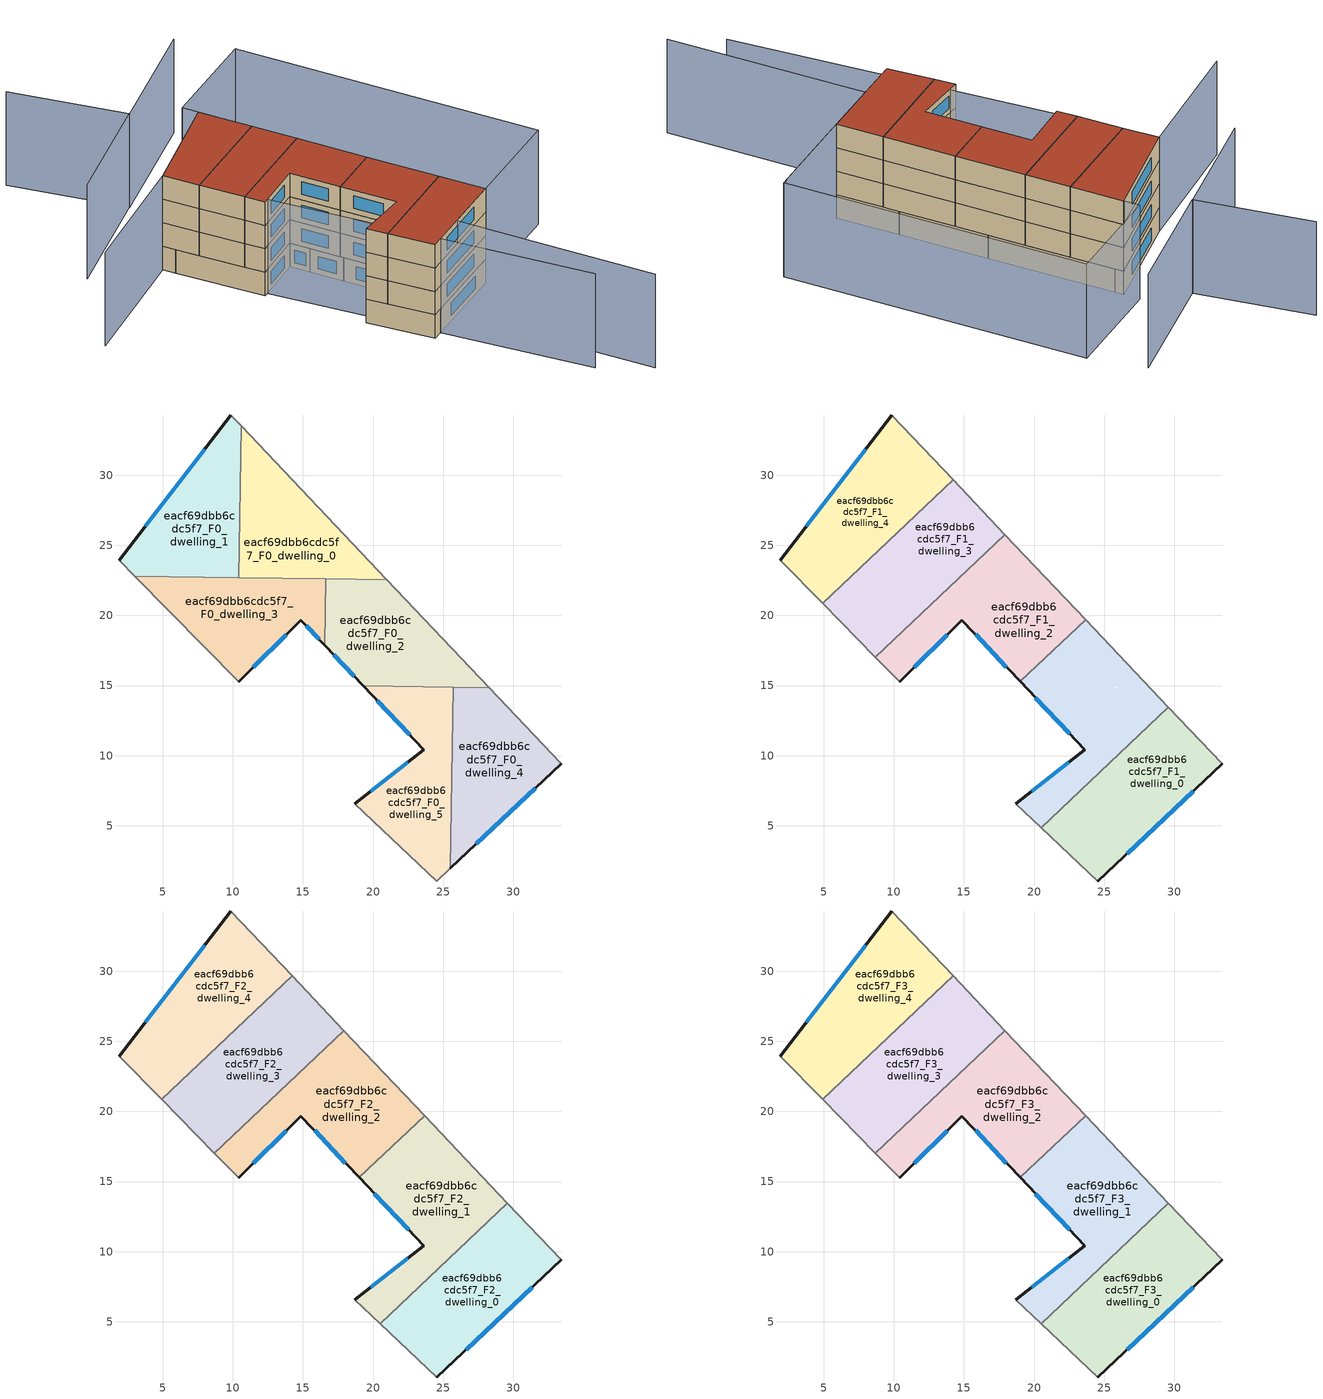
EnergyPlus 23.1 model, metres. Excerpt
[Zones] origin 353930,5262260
eacf69dbb6cdc5f7_F0_dwelling_0
 floor ground (EU_floor_Construction): 10.58,33.53 20.99,22.54 10.42,22.7 z0
 wall to eacf69dbb6cdc5f7_F0_dwelling_1 (EU_wall_Construction): 10.58,33.53 10.42,22.7 z0:3
 wall adiabatic (EU_wall_Construction): 20.99,22.54 10.58,33.53 z0:3
 wall to eacf69dbb6cdc5f7_F0_dwelling_3 (EU_wall_Construction): 10.42,22.7 16.61,22.6 z0:3
 wall to eacf69dbb6cdc5f7_F0_dwelling_2 (EU_wall_Construction): 16.61,22.6 20.99,22.54 z0:3
eacf69dbb6cdc5f7_F0_dwelling_1
 floor ground (EU_floor_Construction): 9.85,34.3 10.58,33.53 10.42,22.7 3,22.81 1.9,23.93 z0
 wall outside (EU_wall_Construction): 9.85,34.3 1.9,23.93 z0:3
 wall adiabatic (EU_wall_Construction): 10.58,33.53 9.85,34.3 / 1.9,23.93 3,22.81 z0:3
 wall to eacf69dbb6cdc5f7_F0_dwelling_3 (EU_wall_Construction): 3,22.81 10.42,22.7 z0:3
 window (EU_Window_Construction): 7.98,31.86 3.76,26.37 z0.7:2.3
eacf69dbb6cdc5f7_F0_dwelling_2
 floor ground (EU_floor_Construction): 20.99,22.54 28.27,14.84 19.3,14.98 16.54,17.89 16.61,22.61 z0
 wall outside (EU_wall_Construction): 16.54,17.89 19.3,14.98 z0:3
 wall adiabatic (EU_wall_Construction): 28.27,14.84 20.99,22.54 z0:3
 wall to eacf69dbb6cdc5f7_F0_dwelling_3 (EU_wall_Construction): 16.61,22.61 16.54,17.89 z0:3
 wall to eacf69dbb6cdc5f7_F0_dwelling_5 (EU_wall_Construction): 19.3,14.98 25.7,14.88 z0:3
 wall to eacf69dbb6cdc5f7_F0_dwelling_4 (EU_wall_Construction): 25.7,14.88 28.27,14.84 z0:3
 window (EU_Window_Construction): 17.19,17.2 18.65,15.66 z0.7:2.3
eacf69dbb6cdc5f7_F0_dwelling_3
 floor ground (EU_floor_Construction): 16.61,22.61 16.54,17.89 14.85,19.67 10.41,15.27 3,22.81 z0
 wall outside (EU_wall_Construction): 10.41,15.27 14.85,19.67 16.54,17.89 z0:3
 wall adiabatic (EU_wall_Construction): 3,22.81 10.41,15.27 z0:3
 window (EU_Window_Construction): 15.25,19.25 16.15,18.31 / 11.46,16.3 13.81,18.64 z0.7:2.3
eacf69dbb6cdc5f7_F0_dwelling_4
 floor ground (EU_floor_Construction): 28.27,14.84 33.42,9.41 25.51,1.97 25.7,14.88 z0
 wall outside (EU_wall_Construction): 25.51,1.97 33.42,9.41 z0:3
 wall adiabatic (EU_wall_Construction): 33.42,9.41 28.27,14.84 z0:3
 wall to eacf69dbb6cdc5f7_F0_dwelling_5 (EU_wall_Construction): 25.7,14.88 25.51,1.97 z0:3
 window (EU_Window_Construction): 27.37,3.72 31.56,7.67 z0.7:2.3
eacf69dbb6cdc5f7_F0_dwelling_5
 floor ground (EU_floor_Construction): 25.7,14.88 25.51,1.97 24.54,1.06 18.69,6.56 23.62,10.42 19.3,14.98 z0
 wall outside (EU_wall_Construction): 19.3,14.98 23.62,10.42 18.69,6.56 z0:3
 wall adiabatic (EU_wall_Construction): 18.69,6.56 24.54,1.06 25.51,1.97 z0:3
 window (EU_Window_Construction): 20.31,13.91 22.6,11.49 / 22.46,9.52 19.85,7.46 z0.7:2.3
eacf69dbb6cdc5f7_F1_dwelling_0
 floor to eacf69dbb6cdc5f7_F0_dwelling_4 (EU_floor_Construction): 29.58,13.46 33.42,9.41 25.51,1.97 25.63,9.72 z3
 floor to eacf69dbb6cdc5f7_F0_dwelling_5 (EU_floor_Construction): 25.63,9.72 25.51,1.97 24.54,1.06 20.5,4.86 z3
 wall outside (EU_wall_Construction): 24.54,1.06 33.42,9.41 z3:6
 wall to eacf69dbb6cdc5f7_F1_dwelling_1 (EU_wall_Construction): 29.58,13.46 20.5,4.86 z3:6
 wall adiabatic (EU_wall_Construction): 33.42,9.41 29.58,13.46 / 20.5,4.86 24.54,1.06 z3:6
 window (EU_Window_Construction): 26.63,3.02 31.33,7.45 z3.7:5.3
eacf69dbb6cdc5f7_F1_dwelling_1
 floor to eacf69dbb6cdc5f7_F0_dwelling_5 (EU_floor_Construction): 25.7,14.88 25.63,9.72 20.5,4.86 18.69,6.56 23.62,10.42 19.3,14.98 z3
 floor to eacf69dbb6cdc5f7_F0_dwelling_4 (EU_floor_Construction): 28.27,14.84 29.58,13.46 25.63,9.72 25.7,14.88 z3
 floor to eacf69dbb6cdc5f7_F0_dwelling_2 (EU_floor_Construction): 23.67,19.71 28.27,14.84 19.3,14.98 19,15.29 z3
 wall outside (EU_wall_Construction): 19,15.29 23.62,10.42 18.69,6.56 z3:6
 wall to eacf69dbb6cdc5f7_F1_dwelling_2 (EU_wall_Construction): 23.67,19.71 19,15.29 z3:6
 wall adiabatic (EU_wall_Construction): 29.58,13.46 23.67,19.71 / 18.69,6.56 20.5,4.86 z3:6
 window (EU_Window_Construction): 22.46,9.52 19.85,7.46 / 20.09,14.15 22.53,11.57 z3.7:5.3
eacf69dbb6cdc5f7_F1_dwelling_2
 floor to eacf69dbb6cdc5f7_F0_dwelling_2 (EU_floor_Construction): 20.99,22.54 23.67,19.71 19,15.29 16.54,17.89 16.61,22.61 z3
 floor to eacf69dbb6cdc5f7_F0_dwelling_0 (EU_floor_Construction): 17.92,25.77 20.99,22.54 14.61,22.63 z3
 floor to eacf69dbb6cdc5f7_F0_dwelling_3 (EU_floor_Construction): 16.61,22.6 16.54,17.89 14.85,19.67 10.41,15.27 8.69,17.03 14.61,22.63 z3
 wall outside (EU_wall_Construction): 10.41,15.27 14.85,19.67 19,15.29 z3:6
 wall adiabatic (EU_wall_Construction): 8.69,17.03 10.41,15.27 / 23.67,19.71 17.92,25.77 z3:6
 wall to eacf69dbb6cdc5f7_F1_dwelling_3 (EU_wall_Construction): 17.92,25.77 8.69,17.03 z3:6
 window (EU_Window_Construction): 11.46,16.3 13.81,18.64 / 15.82,18.64 18.03,16.32 z3.7:5.3
eacf69dbb6cdc5f7_F1_dwelling_3
 floor to eacf69dbb6cdc5f7_F0_dwelling_0 (EU_floor_Construction): 14.23,29.68 17.92,25.77 14.61,22.63 10.42,22.7 10.47,26.12 z3
 floor to eacf69dbb6cdc5f7_F0_dwelling_3 (EU_floor_Construction): 14.61,22.63 8.69,17.03 4.92,20.86 6.91,22.75 z3
 floor to eacf69dbb6cdc5f7_F0_dwelling_1 (EU_floor_Construction): 10.47,26.12 10.42,22.7 6.91,22.75 z3
 wall to eacf69dbb6cdc5f7_F1_dwelling_4 (EU_wall_Construction): 14.23,29.68 4.92,20.86 z3:6
 wall adiabatic (EU_wall_Construction): 17.92,25.77 14.23,29.68 / 4.92,20.86 8.69,17.03 z3:6
eacf69dbb6cdc5f7_F1_dwelling_4
 floor to eacf69dbb6cdc5f7_F0_dwelling_1 (EU_floor_Construction): 9.85,34.3 10.58,33.53 10.47,26.12 6.91,22.75 3,22.81 1.9,23.93 z3
 floor to eacf69dbb6cdc5f7_F0_dwelling_0 (EU_floor_Construction): 10.58,33.53 14.23,29.68 10.47,26.12 z3
 floor to eacf69dbb6cdc5f7_F0_dwelling_3 (EU_floor_Construction): 6.91,22.75 4.92,20.86 3,22.81 z3
 wall outside (EU_wall_Construction): 9.85,34.3 1.9,23.93 z3:6
 wall adiabatic (EU_wall_Construction): 14.23,29.68 9.85,34.3 / 1.9,23.93 4.92,20.86 z3:6
 window (EU_Window_Construction): 7.98,31.86 3.76,26.37 z3.7:5.3
eacf69dbb6cdc5f7_F2_dwelling_0
 floor to eacf69dbb6cdc5f7_F1_dwelling_0 (EU_floor_Construction): 29.58,13.46 33.42,9.41 24.54,1.06 20.5,4.86 z6
 wall outside (EU_wall_Construction): 24.54,1.06 33.42,9.41 z6:9
 wall to eacf69dbb6cdc5f7_F2_dwelling_1 (EU_wall_Construction): 29.58,13.46 20.5,4.86 z6:9
 wall adiabatic (EU_wall_Construction): 33.42,9.41 29.58,13.46 / 20.5,4.86 24.54,1.06 z6:9
 window (EU_Window_Construction): 26.63,3.02 31.33,7.45 z6.7:8.3
eacf69dbb6cdc5f7_F2_dwelling_1
 floor to eacf69dbb6cdc5f7_F1_dwelling_1 (EU_floor_Construction): 23.67,19.71 29.58,13.46 20.5,4.86 18.69,6.56 23.62,10.42 19,15.29 z6
 wall outside (EU_wall_Construction): 19,15.29 23.62,10.42 18.69,6.56 z6:9
 wall to eacf69dbb6cdc5f7_F2_dwelling_2 (EU_wall_Construction): 23.67,19.71 19,15.29 z6:9
 wall adiabatic (EU_wall_Construction): 29.58,13.46 23.67,19.71 / 18.69,6.56 20.5,4.86 z6:9
 window (EU_Window_Construction): 22.46,9.52 19.85,7.46 / 20.09,14.15 22.53,11.57 z6.7:8.3
eacf69dbb6cdc5f7_F2_dwelling_2
 floor to eacf69dbb6cdc5f7_F1_dwelling_2 (EU_floor_Construction): 17.92,25.77 23.67,19.71 19,15.29 14.85,19.67 10.41,15.27 8.69,17.03 z6
 wall outside (EU_wall_Construction): 10.41,15.27 14.85,19.67 19,15.29 z6:9
 wall adiabatic (EU_wall_Construction): 8.69,17.03 10.41,15.27 / 23.67,19.71 17.92,25.77 z6:9
 wall to eacf69dbb6cdc5f7_F2_dwelling_3 (EU_wall_Construction): 17.92,25.77 8.69,17.03 z6:9
 window (EU_Window_Construction): 11.46,16.3 13.81,18.64 / 15.82,18.64 18.03,16.32 z6.7:8.3
eacf69dbb6cdc5f7_F2_dwelling_3
 floor to eacf69dbb6cdc5f7_F1_dwelling_3 (EU_floor_Construction): 14.23,29.68 17.92,25.77 8.69,17.03 4.92,20.86 z6
 wall to eacf69dbb6cdc5f7_F2_dwelling_4 (EU_wall_Construction): 14.23,29.68 4.92,20.86 z6:9
 wall adiabatic (EU_wall_Construction): 17.92,25.77 14.23,29.68 / 4.92,20.86 8.69,17.03 z6:9
eacf69dbb6cdc5f7_F2_dwelling_4
 floor to eacf69dbb6cdc5f7_F1_dwelling_4 (EU_floor_Construction): 9.85,34.3 14.23,29.68 4.92,20.86 1.9,23.93 z6
 wall outside (EU_wall_Construction): 9.85,34.3 1.9,23.93 z6:9
 wall adiabatic (EU_wall_Construction): 14.23,29.68 9.85,34.3 / 1.9,23.93 4.92,20.86 z6:9
 window (EU_Window_Construction): 7.98,31.86 3.76,26.37 z6.7:8.3
eacf69dbb6cdc5f7_F3_dwelling_0
 floor to eacf69dbb6cdc5f7_F2_dwelling_0 (EU_floor_Construction): 29.58,13.46 33.42,9.41 24.54,1.06 20.5,4.86 z9
 wall outside (EU_wall_Construction): 24.54,1.06 33.42,9.41 z9:12
 wall to eacf69dbb6cdc5f7_F3_dwelling_1 (EU_wall_Construction): 29.58,13.46 20.5,4.86 z9:12
 wall adiabatic (EU_wall_Construction): 33.42,9.41 29.58,13.46 / 20.5,4.86 24.54,1.06 z9:12
 window (EU_Window_Construction): 26.63,3.02 31.33,7.45 z9.7:11.3
 roof outside (EU_roof_Construction): 33.42,9.41 29.58,13.46 20.5,4.86 24.54,1.06 z12
eacf69dbb6cdc5f7_F3_dwelling_1
 floor to eacf69dbb6cdc5f7_F2_dwelling_1 (EU_floor_Construction): 23.67,19.71 29.58,13.46 20.5,4.86 18.69,6.56 23.62,10.42 19,15.29 z9
 wall outside (EU_wall_Construction): 19,15.29 23.62,10.42 18.69,6.56 z9:12
 wall to eacf69dbb6cdc5f7_F3_dwelling_2 (EU_wall_Construction): 23.67,19.71 19,15.29 z9:12
 wall adiabatic (EU_wall_Construction): 29.58,13.46 23.67,19.71 / 18.69,6.56 20.5,4.86 z9:12
 window (EU_Window_Construction): 22.46,9.52 19.85,7.46 / 20.09,14.15 22.53,11.57 z9.7:11.3
 roof outside (EU_roof_Construction): 23.62,10.42 18.69,6.56 20.5,4.86 29.58,13.46 23.67,19.71 19,15.29 z12
eacf69dbb6cdc5f7_F3_dwelling_2
 floor to eacf69dbb6cdc5f7_F2_dwelling_2 (EU_floor_Construction): 17.92,25.77 23.67,19.71 19,15.29 14.85,19.67 10.41,15.27 8.69,17.03 z9
 wall outside (EU_wall_Construction): 10.41,15.27 14.85,19.67 19,15.29 z9:12
 wall adiabatic (EU_wall_Construction): 8.69,17.03 10.41,15.27 / 23.67,19.71 17.92,25.77 z9:12
 wall to eacf69dbb6cdc5f7_F3_dwelling_3 (EU_wall_Construction): 17.92,25.77 8.69,17.03 z9:12
 window (EU_Window_Construction): 11.46,16.3 13.81,18.64 / 15.82,18.64 18.03,16.32 z9.7:11.3
 roof outside (EU_roof_Construction): 23.67,19.71 17.92,25.77 8.69,17.03 10.41,15.27 14.85,19.67 19,15.29 z12
eacf69dbb6cdc5f7_F3_dwelling_3
 floor to eacf69dbb6cdc5f7_F2_dwelling_3 (EU_floor_Construction): 14.23,29.68 17.92,25.77 8.69,17.03 4.92,20.86 z9
 wall to eacf69dbb6cdc5f7_F3_dwelling_4 (EU_wall_Construction): 14.23,29.68 4.92,20.86 z9:12
 wall adiabatic (EU_wall_Construction): 17.92,25.77 14.23,29.68 / 4.92,20.86 8.69,17.03 z9:12
 roof outside (EU_roof_Construction): 17.92,25.77 14.23,29.68 4.92,20.86 8.69,17.03 z12
eacf69dbb6cdc5f7_F3_dwelling_4
 floor to eacf69dbb6cdc5f7_F2_dwelling_4 (EU_floor_Construction): 9.85,34.3 14.23,29.68 4.92,20.86 1.9,23.93 z9
 wall outside (EU_wall_Construction): 9.85,34.3 1.9,23.93 z9:12
 wall adiabatic (EU_wall_Construction): 14.23,29.68 9.85,34.3 / 1.9,23.93 4.92,20.86 z9:12
 window (EU_Window_Construction): 7.98,31.86 3.76,26.37 z9.7:11.3
 roof outside (EU_roof_Construction): 14.23,29.68 9.85,34.3 1.9,23.93 4.92,20.86 z12
shading: 44.57,-12.6 28.34,4.64 / 28.34,4.64 42.37,17.84 / -9.13,12.12 1.9,23.93 / 1.9,23.93 38.58,-10.29 / -8.03,45.27 2.85,36.62 / 2.85,36.62 -6.28,25.13 / 12.4,48.62 2.89,36.59 / 42.73,18.18 33.34,9.34 / 33.34,9.34 8.55,35.68 / 8.55,35.68 17.94,44.51 / 17.94,44.51 42.73,18.18 z0:12
[Building]
EU S2 Campaign: North Axis=0; Terrain=City; Solar Distribution=FullExterior
[Site:Location]
Budapest.Ferenc.Liszt.Intl.AP: Latitude=47.437; Longitude=19.256; Time Zone=1; Elevation=185
[SizingPeriod:WeatherFileDays]
AnnualSizingPeriod: Begin Month=1; Begin Day of Month=1; End Month=12; End Day of Month=31; Day of Week for Start Day=Monday; Use Weather File Daylight Saving Period=No; Use Weather File Rain and Snow Indicators=No
[MATERIAL]
EU_InternalMass_Material: Roughness=MediumRough; Thickness=0.1; Conductivity=1; Density=1800; Specific Heat=900; Thermal Absorptance=0.9; Solar Absorptance=0.7; Visible Absorptance=0.7
[MATERIAL:NOMASS] Roughness=MediumRough; Thermal Absorptance=0.9; Solar Absorptance=0.7; Visible Absorptance=0.7
Name | Thermal Resistance
EU_wall_NoMass | 0.832559
EU_roof_NoMass | 1.39638
EU_floor_NoMass | 0.872794
[WINDOWMATERIAL:SIMPLEGLAZINGSYSTEM]
EU_Window_SimpleGlazing: UFactor=2.79869; Solar Heat Gain Coefficient=0.75; Visible Transmittance=0.75
[CONSTRUCTION]
EU_wall_Construction: EU_wall_NoMass
EU_roof_Construction: EU_roof_NoMass
EU_floor_Construction: EU_floor_NoMass
EU_Window_Construction: EU_Window_SimpleGlazing
EU_InternalMass_Construction: EU_InternalMass_Material
[ZONE] Type=1; Multiplier=1; Ceiling Height=autocalculate; Floor Area=autocalculate; Part of Total Floor Area=Yes
Name | Volume
eacf69dbb6cdc5f7_F0_dwelling_0 | 171.683
eacf69dbb6cdc5f7_F1_dwelling_0; eacf69dbb6cdc5f7_F2_dwelling_0; eacf69dbb6cdc5f7_F3_dwelling_0; eacf69dbb6cdc5f7_F1_dwelling_3; eacf69dbb6cdc5f7_F2_dwelling_3; eacf69dbb6cdc5f7_F3_dwelling_3 | 206
eacf69dbb6cdc5f7_F0_dwelling_1 | 171.679
eacf69dbb6cdc5f7_F1_dwelling_1; eacf69dbb6cdc5f7_F2_dwelling_1; eacf69dbb6cdc5f7_F3_dwelling_1 | 206.001
eacf69dbb6cdc5f7_F0_dwelling_2 | 171.653
eacf69dbb6cdc5f7_F1_dwelling_2; eacf69dbb6cdc5f7_F2_dwelling_2; eacf69dbb6cdc5f7_F3_dwelling_2 | 206.019
eacf69dbb6cdc5f7_F0_dwelling_3 | 171.665
eacf69dbb6cdc5f7_F0_dwelling_4 | 171.659
eacf69dbb6cdc5f7_F1_dwelling_4; eacf69dbb6cdc5f7_F2_dwelling_4; eacf69dbb6cdc5f7_F3_dwelling_4 | 206.026
eacf69dbb6cdc5f7_F0_dwelling_5 | 171.686
[INTERNALMASS] Construction=EU_InternalMass_Construction
Name | Zone or ZoneList | Surface Area
eacf69dbb6cdc5f7_F0_dwelling_0_EU_InternalMass | eacf69dbb6cdc5f7_F0_dwelling_0 | 57.2278
eacf69dbb6cdc5f7_F0_dwelling_1_EU_InternalMass | eacf69dbb6cdc5f7_F0_dwelling_1 | 57.2264
eacf69dbb6cdc5f7_F0_dwelling_2_EU_InternalMass | eacf69dbb6cdc5f7_F0_dwelling_2 | 57.2177
eacf69dbb6cdc5f7_F0_dwelling_3_EU_InternalMass | eacf69dbb6cdc5f7_F0_dwelling_3 | 57.2214
eacf69dbb6cdc5f7_F0_dwelling_4_EU_InternalMass | eacf69dbb6cdc5f7_F0_dwelling_4 | 57.2196
eacf69dbb6cdc5f7_F0_dwelling_5_EU_InternalMass | eacf69dbb6cdc5f7_F0_dwelling_5 | 57.2289
eacf69dbb6cdc5f7_F1_dwelling_0_EU_InternalMass | eacf69dbb6cdc5f7_F1_dwelling_0 | 68.6668
eacf69dbb6cdc5f7_F1_dwelling_1_EU_InternalMass | eacf69dbb6cdc5f7_F1_dwelling_1 | 68.6668
eacf69dbb6cdc5f7_F1_dwelling_2_EU_InternalMass | eacf69dbb6cdc5f7_F1_dwelling_2 | 68.6731
eacf69dbb6cdc5f7_F1_dwelling_3_EU_InternalMass | eacf69dbb6cdc5f7_F1_dwelling_3 | 68.6668
eacf69dbb6cdc5f7_F1_dwelling_4_EU_InternalMass | eacf69dbb6cdc5f7_F1_dwelling_4 | 68.6752
eacf69dbb6cdc5f7_F2_dwelling_0_EU_InternalMass | eacf69dbb6cdc5f7_F2_dwelling_0 | 68.6668
eacf69dbb6cdc5f7_F2_dwelling_1_EU_InternalMass | eacf69dbb6cdc5f7_F2_dwelling_1 | 68.6668
eacf69dbb6cdc5f7_F2_dwelling_2_EU_InternalMass | eacf69dbb6cdc5f7_F2_dwelling_2 | 68.6731
eacf69dbb6cdc5f7_F2_dwelling_3_EU_InternalMass | eacf69dbb6cdc5f7_F2_dwelling_3 | 68.6668
eacf69dbb6cdc5f7_F2_dwelling_4_EU_InternalMass | eacf69dbb6cdc5f7_F2_dwelling_4 | 68.6752
eacf69dbb6cdc5f7_F3_dwelling_0_EU_InternalMass | eacf69dbb6cdc5f7_F3_dwelling_0 | 68.6668
eacf69dbb6cdc5f7_F3_dwelling_1_EU_InternalMass | eacf69dbb6cdc5f7_F3_dwelling_1 | 68.6668
eacf69dbb6cdc5f7_F3_dwelling_2_EU_InternalMass | eacf69dbb6cdc5f7_F3_dwelling_2 | 68.6731
eacf69dbb6cdc5f7_F3_dwelling_3_EU_InternalMass | eacf69dbb6cdc5f7_F3_dwelling_3 | 68.6668
eacf69dbb6cdc5f7_F3_dwelling_4_EU_InternalMass | eacf69dbb6cdc5f7_F3_dwelling_4 | 68.6752
[OTHEREQUIPMENT] Fuel Type=Electricity; Design Level Calculation Method=Watts/Area; Power per Zone Floor Area=1; Fraction Latent=0; Fraction Radiant=0; Fraction Lost=0; Carbon Dioxide Generation Rate=0; EndUse Subcategory=EU_Step8_InternalGains
Name | Zone or ZoneList or Space or SpaceList | Schedule
EU_Step8_InternalGain_eacf69dbb6cdc5f7_F0_dwelling_0_f000 | eacf69dbb6cdc5f7_F0_dwelling_0 | EU_Step8_GainSchedule_eacf69dbb6cdc5f7_F0_dwelling_0_f000
EU_Step8_InternalGain_eacf69dbb6cdc5f7_F0_dwelling_1_f000 | eacf69dbb6cdc5f7_F0_dwelling_1 | EU_Step8_GainSchedule_eacf69dbb6cdc5f7_F0_dwelling_1_f000
EU_Step8_InternalGain_eacf69dbb6cdc5f7_F0_dwelling_2_f000 | eacf69dbb6cdc5f7_F0_dwelling_2 | EU_Step8_GainSchedule_eacf69dbb6cdc5f7_F0_dwelling_2_f000
EU_Step8_InternalGain_eacf69dbb6cdc5f7_F0_dwelling_3_f000 | eacf69dbb6cdc5f7_F0_dwelling_3 | EU_Step8_GainSchedule_eacf69dbb6cdc5f7_F0_dwelling_3_f000
EU_Step8_InternalGain_eacf69dbb6cdc5f7_F0_dwelling_4_f000 | eacf69dbb6cdc5f7_F0_dwelling_4 | EU_Step8_GainSchedule_eacf69dbb6cdc5f7_F0_dwelling_4_f000
EU_Step8_InternalGain_eacf69dbb6cdc5f7_F0_dwelling_5_f000 | eacf69dbb6cdc5f7_F0_dwelling_5 | EU_Step8_GainSchedule_eacf69dbb6cdc5f7_F0_dwelling_5_f000
EU_Step8_InternalGain_eacf69dbb6cdc5f7_F1_dwelling_0_f000 | eacf69dbb6cdc5f7_F1_dwelling_0 | EU_Step8_GainSchedule_eacf69dbb6cdc5f7_F1_dwelling_0_f000
EU_Step8_InternalGain_eacf69dbb6cdc5f7_F1_dwelling_1_f000 | eacf69dbb6cdc5f7_F1_dwelling_1 | EU_Step8_GainSchedule_eacf69dbb6cdc5f7_F1_dwelling_1_f000
EU_Step8_InternalGain_eacf69dbb6cdc5f7_F1_dwelling_2_f000 | eacf69dbb6cdc5f7_F1_dwelling_2 | EU_Step8_GainSchedule_eacf69dbb6cdc5f7_F1_dwelling_2_f000
EU_Step8_InternalGain_eacf69dbb6cdc5f7_F1_dwelling_3_f000 | eacf69dbb6cdc5f7_F1_dwelling_3 | EU_Step8_GainSchedule_eacf69dbb6cdc5f7_F1_dwelling_3_f000
EU_Step8_InternalGain_eacf69dbb6cdc5f7_F1_dwelling_4_f000 | eacf69dbb6cdc5f7_F1_dwelling_4 | EU_Step8_GainSchedule_eacf69dbb6cdc5f7_F1_dwelling_4_f000
EU_Step8_InternalGain_eacf69dbb6cdc5f7_F2_dwelling_0_f000 | eacf69dbb6cdc5f7_F2_dwelling_0 | EU_Step8_GainSchedule_eacf69dbb6cdc5f7_F2_dwelling_0_f000
EU_Step8_InternalGain_eacf69dbb6cdc5f7_F2_dwelling_1_f000 | eacf69dbb6cdc5f7_F2_dwelling_1 | EU_Step8_GainSchedule_eacf69dbb6cdc5f7_F2_dwelling_1_f000
EU_Step8_InternalGain_eacf69dbb6cdc5f7_F2_dwelling_2_f000 | eacf69dbb6cdc5f7_F2_dwelling_2 | EU_Step8_GainSchedule_eacf69dbb6cdc5f7_F2_dwelling_2_f000
EU_Step8_InternalGain_eacf69dbb6cdc5f7_F2_dwelling_3_f000 | eacf69dbb6cdc5f7_F2_dwelling_3 | EU_Step8_GainSchedule_eacf69dbb6cdc5f7_F2_dwelling_3_f000
EU_Step8_InternalGain_eacf69dbb6cdc5f7_F2_dwelling_4_f000 | eacf69dbb6cdc5f7_F2_dwelling_4 | EU_Step8_GainSchedule_eacf69dbb6cdc5f7_F2_dwelling_4_f000
EU_Step8_InternalGain_eacf69dbb6cdc5f7_F3_dwelling_0_f000 | eacf69dbb6cdc5f7_F3_dwelling_0 | EU_Step8_GainSchedule_eacf69dbb6cdc5f7_F3_dwelling_0_f000
EU_Step8_InternalGain_eacf69dbb6cdc5f7_F3_dwelling_1_f000 | eacf69dbb6cdc5f7_F3_dwelling_1 | EU_Step8_GainSchedule_eacf69dbb6cdc5f7_F3_dwelling_1_f000
EU_Step8_InternalGain_eacf69dbb6cdc5f7_F3_dwelling_2_f000 | eacf69dbb6cdc5f7_F3_dwelling_2 | EU_Step8_GainSchedule_eacf69dbb6cdc5f7_F3_dwelling_2_f000
EU_Step8_InternalGain_eacf69dbb6cdc5f7_F3_dwelling_3_f000 | eacf69dbb6cdc5f7_F3_dwelling_3 | EU_Step8_GainSchedule_eacf69dbb6cdc5f7_F3_dwelling_3_f000
EU_Step8_InternalGain_eacf69dbb6cdc5f7_F3_dwelling_4_f000 | eacf69dbb6cdc5f7_F3_dwelling_4 | EU_Step8_GainSchedule_eacf69dbb6cdc5f7_F3_dwelling_4_f000
[ZONEVENTILATION:DESIGNFLOWRATE] Schedule=EU_AlwaysOn; Design Flow Rate Calculation Method=AirChanges/Hour; Air Changes per Hour=0.475469; Ventilation Type=Natural; Fan Pressure Rise=0; Fan Total Efficiency=1; Constant Term Coefficient=1; Temperature Term Coefficient=0; Velocity Term Coefficient=0; Velocity Squared Term Coefficient=0; Minimum Indoor Temperature=-100; Maximum Indoor Temperature=100; Delta Temperature=-100; Minimum Outdoor Temperature=-100; Maximum Outdoor Temperature=100; Maximum Wind Speed=40
Name | Zone or ZoneList or Space or SpaceList
EU_ConstantAir_eacf69dbb6cdc5f7_F0_dwelling_0 | eacf69dbb6cdc5f7_F0_dwelling_0
EU_ConstantAir_eacf69dbb6cdc5f7_F0_dwelling_1 | eacf69dbb6cdc5f7_F0_dwelling_1
EU_ConstantAir_eacf69dbb6cdc5f7_F0_dwelling_2 | eacf69dbb6cdc5f7_F0_dwelling_2
EU_ConstantAir_eacf69dbb6cdc5f7_F0_dwelling_3 | eacf69dbb6cdc5f7_F0_dwelling_3
EU_ConstantAir_eacf69dbb6cdc5f7_F0_dwelling_4 | eacf69dbb6cdc5f7_F0_dwelling_4
EU_ConstantAir_eacf69dbb6cdc5f7_F0_dwelling_5 | eacf69dbb6cdc5f7_F0_dwelling_5
EU_ConstantAir_eacf69dbb6cdc5f7_F1_dwelling_0 | eacf69dbb6cdc5f7_F1_dwelling_0
EU_ConstantAir_eacf69dbb6cdc5f7_F1_dwelling_1 | eacf69dbb6cdc5f7_F1_dwelling_1
EU_ConstantAir_eacf69dbb6cdc5f7_F1_dwelling_2 | eacf69dbb6cdc5f7_F1_dwelling_2
EU_ConstantAir_eacf69dbb6cdc5f7_F1_dwelling_3 | eacf69dbb6cdc5f7_F1_dwelling_3
EU_ConstantAir_eacf69dbb6cdc5f7_F1_dwelling_4 | eacf69dbb6cdc5f7_F1_dwelling_4
EU_ConstantAir_eacf69dbb6cdc5f7_F2_dwelling_0 | eacf69dbb6cdc5f7_F2_dwelling_0
EU_ConstantAir_eacf69dbb6cdc5f7_F2_dwelling_1 | eacf69dbb6cdc5f7_F2_dwelling_1
EU_ConstantAir_eacf69dbb6cdc5f7_F2_dwelling_2 | eacf69dbb6cdc5f7_F2_dwelling_2
EU_ConstantAir_eacf69dbb6cdc5f7_F2_dwelling_3 | eacf69dbb6cdc5f7_F2_dwelling_3
EU_ConstantAir_eacf69dbb6cdc5f7_F2_dwelling_4 | eacf69dbb6cdc5f7_F2_dwelling_4
EU_ConstantAir_eacf69dbb6cdc5f7_F3_dwelling_0 | eacf69dbb6cdc5f7_F3_dwelling_0
EU_ConstantAir_eacf69dbb6cdc5f7_F3_dwelling_1 | eacf69dbb6cdc5f7_F3_dwelling_1
EU_ConstantAir_eacf69dbb6cdc5f7_F3_dwelling_2 | eacf69dbb6cdc5f7_F3_dwelling_2
EU_ConstantAir_eacf69dbb6cdc5f7_F3_dwelling_3 | eacf69dbb6cdc5f7_F3_dwelling_3
EU_ConstantAir_eacf69dbb6cdc5f7_F3_dwelling_4 | eacf69dbb6cdc5f7_F3_dwelling_4
[HVACTEMPLATE:THERMOSTAT] Constant Heating Setpoint=20; Constant Cooling Setpoint=50
EU_HeatOnly_eacf69dbb6cdc5f7_F0_dwelling_0; EU_HeatOnly_eacf69dbb6cdc5f7_F0_dwelling_1; EU_HeatOnly_eacf69dbb6cdc5f7_F0_dwelling_2; EU_HeatOnly_eacf69dbb6cdc5f7_F0_dwelling_3; EU_HeatOnly_eacf69dbb6cdc5f7_F0_dwelling_4; EU_HeatOnly_eacf69dbb6cdc5f7_F0_dwelling_5; EU_HeatOnly_eacf69dbb6cdc5f7_F1_dwelling_0; EU_HeatOnly_eacf69dbb6cdc5f7_F1_dwelling_1; EU_HeatOnly_eacf69dbb6cdc5f7_F1_dwelling_2; EU_HeatOnly_eacf69dbb6cdc5f7_F1_dwelling_3; EU_HeatOnly_eacf69dbb6cdc5f7_F1_dwelling_4; EU_HeatOnly_eacf69dbb6cdc5f7_F2_dwelling_0; EU_HeatOnly_eacf69dbb6cdc5f7_F2_dwelling_1; EU_HeatOnly_eacf69dbb6cdc5f7_F2_dwelling_2; EU_HeatOnly_eacf69dbb6cdc5f7_F2_dwelling_3; EU_HeatOnly_eacf69dbb6cdc5f7_F2_dwelling_4; EU_HeatOnly_eacf69dbb6cdc5f7_F3_dwelling_0; EU_HeatOnly_eacf69dbb6cdc5f7_F3_dwelling_1; EU_HeatOnly_eacf69dbb6cdc5f7_F3_dwelling_2; EU_HeatOnly_eacf69dbb6cdc5f7_F3_dwelling_3; EU_HeatOnly_eacf69dbb6cdc5f7_F3_dwelling_4
[HVACTEMPLATE:ZONE:IDEALLOADSAIRSYSTEM] System Availability Schedule=EU_AlwaysOn; Maximum Heating Supply Air Temperature=50; Minimum Cooling Supply Air Temperature=13; Maximum Heating Supply Air Humidity Ratio=0.0156; Minimum Cooling Supply Air Humidity Ratio=0.0077; Heating Limit=NoLimit; Cooling Limit=NoLimit; Heating Availability Schedule=EU_AlwaysOn; Cooling Availability Schedule=EU_CoolingOff; Dehumidification Control Type=ConstantSensibleHeatRatio; Cooling Sensible Heat Ratio=0.7; Dehumidification Setpoint=60; Humidification Control Type=None; Humidification Setpoint=30; Outdoor Air Method=None; Outdoor Air Flow Rate per Person=0.00944; Outdoor Air Flow Rate per Zone Floor Area=0; Outdoor Air Flow Rate per Zone=0; Demand Controlled Ventilation Type=None; Outdoor Air Economizer Type=NoEconomizer; Heat Recovery Type=None; Sensible Heat Recovery Effectiveness=0.7; Latent Heat Recovery Effectiveness=0.65
Name | Template Thermostat
eacf69dbb6cdc5f7_F0_dwelling_0 | EU_HeatOnly_eacf69dbb6cdc5f7_F0_dwelling_0
eacf69dbb6cdc5f7_F0_dwelling_1 | EU_HeatOnly_eacf69dbb6cdc5f7_F0_dwelling_1
eacf69dbb6cdc5f7_F0_dwelling_2 | EU_HeatOnly_eacf69dbb6cdc5f7_F0_dwelling_2
eacf69dbb6cdc5f7_F0_dwelling_3 | EU_HeatOnly_eacf69dbb6cdc5f7_F0_dwelling_3
eacf69dbb6cdc5f7_F0_dwelling_4 | EU_HeatOnly_eacf69dbb6cdc5f7_F0_dwelling_4
eacf69dbb6cdc5f7_F0_dwelling_5 | EU_HeatOnly_eacf69dbb6cdc5f7_F0_dwelling_5
eacf69dbb6cdc5f7_F1_dwelling_0 | EU_HeatOnly_eacf69dbb6cdc5f7_F1_dwelling_0
eacf69dbb6cdc5f7_F1_dwelling_1 | EU_HeatOnly_eacf69dbb6cdc5f7_F1_dwelling_1
eacf69dbb6cdc5f7_F1_dwelling_2 | EU_HeatOnly_eacf69dbb6cdc5f7_F1_dwelling_2
eacf69dbb6cdc5f7_F1_dwelling_3 | EU_HeatOnly_eacf69dbb6cdc5f7_F1_dwelling_3
eacf69dbb6cdc5f7_F1_dwelling_4 | EU_HeatOnly_eacf69dbb6cdc5f7_F1_dwelling_4
eacf69dbb6cdc5f7_F2_dwelling_0 | EU_HeatOnly_eacf69dbb6cdc5f7_F2_dwelling_0
eacf69dbb6cdc5f7_F2_dwelling_1 | EU_HeatOnly_eacf69dbb6cdc5f7_F2_dwelling_1
eacf69dbb6cdc5f7_F2_dwelling_2 | EU_HeatOnly_eacf69dbb6cdc5f7_F2_dwelling_2
eacf69dbb6cdc5f7_F2_dwelling_3 | EU_HeatOnly_eacf69dbb6cdc5f7_F2_dwelling_3
eacf69dbb6cdc5f7_F2_dwelling_4 | EU_HeatOnly_eacf69dbb6cdc5f7_F2_dwelling_4
eacf69dbb6cdc5f7_F3_dwelling_0 | EU_HeatOnly_eacf69dbb6cdc5f7_F3_dwelling_0
eacf69dbb6cdc5f7_F3_dwelling_1 | EU_HeatOnly_eacf69dbb6cdc5f7_F3_dwelling_1
eacf69dbb6cdc5f7_F3_dwelling_2 | EU_HeatOnly_eacf69dbb6cdc5f7_F3_dwelling_2
eacf69dbb6cdc5f7_F3_dwelling_3 | EU_HeatOnly_eacf69dbb6cdc5f7_F3_dwelling_3
eacf69dbb6cdc5f7_F3_dwelling_4 | EU_HeatOnly_eacf69dbb6cdc5f7_F3_dwelling_4
[SIZING:ZONE] Zone Cooling Design Supply Air Temperature Input Method=SupplyAirTemperature; Zone Cooling Design Supply Air Temperature=13; Zone Heating Design Supply Air Temperature Input Method=SupplyAirTemperature; Zone Heating Design Supply Air Temperature=50; Zone Cooling Design Supply Air Humidity Ratio=0.008; Zone Heating Design Supply Air Humidity Ratio=0.008; Cooling Design Air Flow Method=DesignDay; Cooling Design Air Flow Rate=0; Cooling Minimum Air Flow per Zone Floor Area=0.000762; Cooling Minimum Air Flow=0; Cooling Minimum Air Flow Fraction=0.2; Heating Design Air Flow Method=DesignDay; Heating Design Air Flow Rate=0; Heating Maximum Air Flow per Zone Floor Area=0.002032; Heating Maximum Air Flow=0.141576; Heating Maximum Air Flow Fraction=0.3; Account for Dedicated Outdoor Air System=No; Dedicated Outdoor Air System Control Strategy=NeutralSupplyAir; Dedicated Outdoor Air Low Setpoint Temperature for Design=autosize; Dedicated Outdoor Air High Setpoint Temperature for Design=autosize; Zone Load Sizing Method=Sensible Load Only No Latent Load; Zone Latent Cooling Design Supply Air Humidity Ratio Input Method=HumidityRatioDifference; Zone Cooling Design Supply Air Humidity Ratio Difference=0.005; Zone Latent Heating Design Supply Air Humidity Ratio Input Method=HumidityRatioDifference; Zone Humidification Design Supply Air Humidity Ratio Difference=0.005
eacf69dbb6cdc5f7_F0_dwelling_0; eacf69dbb6cdc5f7_F0_dwelling_1; eacf69dbb6cdc5f7_F0_dwelling_2; eacf69dbb6cdc5f7_F0_dwelling_3; eacf69dbb6cdc5f7_F0_dwelling_4; eacf69dbb6cdc5f7_F0_dwelling_5; eacf69dbb6cdc5f7_F1_dwelling_0; eacf69dbb6cdc5f7_F1_dwelling_1; eacf69dbb6cdc5f7_F1_dwelling_2; eacf69dbb6cdc5f7_F1_dwelling_3; eacf69dbb6cdc5f7_F1_dwelling_4; eacf69dbb6cdc5f7_F2_dwelling_0; eacf69dbb6cdc5f7_F2_dwelling_1; eacf69dbb6cdc5f7_F2_dwelling_2; eacf69dbb6cdc5f7_F2_dwelling_3; eacf69dbb6cdc5f7_F2_dwelling_4; eacf69dbb6cdc5f7_F3_dwelling_0; eacf69dbb6cdc5f7_F3_dwelling_1; eacf69dbb6cdc5f7_F3_dwelling_2; eacf69dbb6cdc5f7_F3_dwelling_3; eacf69dbb6cdc5f7_F3_dwelling_4
[SCHEDULE:CONSTANT]
Name | Hourly Value
EU_AlwaysOn | 1
EU_CoolingOff | 0
[SCHEDULE:FILE] Column Number=1; Rows to Skip at Top=0; Number of Hours of Data=8760; Column Separator=Comma; Interpolate to Timestep=No; Minutes per Item=60; Adjust Schedule for Daylight Savings=Yes
Name | File
EU_Step8_GainSchedule_eacf69dbb6cdc5f7_F0_dwelling_0_f000 | ../../schedules/eacf69dbb6cdc5f7/eacf69dbb6cdc5f7_F0_dwelling_0_f000_gain.csv
EU_Step8_GainSchedule_eacf69dbb6cdc5f7_F0_dwelling_1_f000 | ../../schedules/eacf69dbb6cdc5f7/eacf69dbb6cdc5f7_F0_dwelling_1_f000_gain.csv
EU_Step8_GainSchedule_eacf69dbb6cdc5f7_F0_dwelling_2_f000 | ../../schedules/eacf69dbb6cdc5f7/eacf69dbb6cdc5f7_F0_dwelling_2_f000_gain.csv
EU_Step8_GainSchedule_eacf69dbb6cdc5f7_F0_dwelling_3_f000 | ../../schedules/eacf69dbb6cdc5f7/eacf69dbb6cdc5f7_F0_dwelling_3_f000_gain.csv
EU_Step8_GainSchedule_eacf69dbb6cdc5f7_F0_dwelling_4_f000 | ../../schedules/eacf69dbb6cdc5f7/eacf69dbb6cdc5f7_F0_dwelling_4_f000_gain.csv
EU_Step8_GainSchedule_eacf69dbb6cdc5f7_F0_dwelling_5_f000 | ../../schedules/eacf69dbb6cdc5f7/eacf69dbb6cdc5f7_F0_dwelling_5_f000_gain.csv
EU_Step8_GainSchedule_eacf69dbb6cdc5f7_F1_dwelling_0_f000 | ../../schedules/eacf69dbb6cdc5f7/eacf69dbb6cdc5f7_F1_dwelling_0_f000_gain.csv
EU_Step8_GainSchedule_eacf69dbb6cdc5f7_F1_dwelling_1_f000 | ../../schedules/eacf69dbb6cdc5f7/eacf69dbb6cdc5f7_F1_dwelling_1_f000_gain.csv
EU_Step8_GainSchedule_eacf69dbb6cdc5f7_F1_dwelling_2_f000 | ../../schedules/eacf69dbb6cdc5f7/eacf69dbb6cdc5f7_F1_dwelling_2_f000_gain.csv
EU_Step8_GainSchedule_eacf69dbb6cdc5f7_F1_dwelling_3_f000 | ../../schedules/eacf69dbb6cdc5f7/eacf69dbb6cdc5f7_F1_dwelling_3_f000_gain.csv
EU_Step8_GainSchedule_eacf69dbb6cdc5f7_F1_dwelling_4_f000 | ../../schedules/eacf69dbb6cdc5f7/eacf69dbb6cdc5f7_F1_dwelling_4_f000_gain.csv
EU_Step8_GainSchedule_eacf69dbb6cdc5f7_F2_dwelling_0_f000 | ../../schedules/eacf69dbb6cdc5f7/eacf69dbb6cdc5f7_F2_dwelling_0_f000_gain.csv
EU_Step8_GainSchedule_eacf69dbb6cdc5f7_F2_dwelling_1_f000 | ../../schedules/eacf69dbb6cdc5f7/eacf69dbb6cdc5f7_F2_dwelling_1_f000_gain.csv
EU_Step8_GainSchedule_eacf69dbb6cdc5f7_F2_dwelling_2_f000 | ../../schedules/eacf69dbb6cdc5f7/eacf69dbb6cdc5f7_F2_dwelling_2_f000_gain.csv
EU_Step8_GainSchedule_eacf69dbb6cdc5f7_F2_dwelling_3_f000 | ../../schedules/eacf69dbb6cdc5f7/eacf69dbb6cdc5f7_F2_dwelling_3_f000_gain.csv
EU_Step8_GainSchedule_eacf69dbb6cdc5f7_F2_dwelling_4_f000 | ../../schedules/eacf69dbb6cdc5f7/eacf69dbb6cdc5f7_F2_dwelling_4_f000_gain.csv
EU_Step8_GainSchedule_eacf69dbb6cdc5f7_F3_dwelling_0_f000 | ../../schedules/eacf69dbb6cdc5f7/eacf69dbb6cdc5f7_F3_dwelling_0_f000_gain.csv
EU_Step8_GainSchedule_eacf69dbb6cdc5f7_F3_dwelling_1_f000 | ../../schedules/eacf69dbb6cdc5f7/eacf69dbb6cdc5f7_F3_dwelling_1_f000_gain.csv
EU_Step8_GainSchedule_eacf69dbb6cdc5f7_F3_dwelling_2_f000 | ../../schedules/eacf69dbb6cdc5f7/eacf69dbb6cdc5f7_F3_dwelling_2_f000_gain.csv
EU_Step8_GainSchedule_eacf69dbb6cdc5f7_F3_dwelling_3_f000 | ../../schedules/eacf69dbb6cdc5f7/eacf69dbb6cdc5f7_F3_dwelling_3_f000_gain.csv
EU_Step8_GainSchedule_eacf69dbb6cdc5f7_F3_dwelling_4_f000 | ../../schedules/eacf69dbb6cdc5f7/eacf69dbb6cdc5f7_F3_dwelling_4_f000_gain.csv
